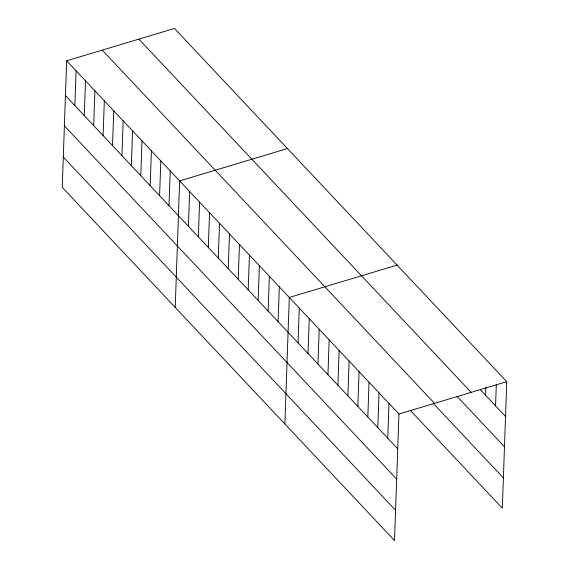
<?xml version="1.0" encoding="UTF-8"?>
<svg xmlns="http://www.w3.org/2000/svg" width="569" height="569" viewBox="0 0 569 569"><rect width="100%" height="100%" fill="white"/><g stroke="black" fill="none" stroke-linecap="round" stroke-linejoin="round"><path stroke-width="0.85" d="M66.665 60.798L62.249 187.322L394.523 540.55L398.947 414.026L66.665 60.798L174.477 28.45L506.751 381.678L502.335 508.202L410.277 410.341M74.866 105.606L76.082 70.805M84.276 115.614L85.492 80.812M93.693 125.621L94.909 90.82M103.11 135.628L104.326 100.827M112.52 145.643L113.736 110.834M121.937 155.65L123.153 120.848M131.354 165.657L132.57 130.856M140.763 175.665L141.98 140.863M150.18 185.672L151.397 150.87M159.597 195.679L160.814 160.878M169.007 205.686L170.223 170.885M175.224 307.416L179.64 180.892L287.452 148.545M188.396 226.291L189.605 191.49M198.361 236.889L199.577 202.087M208.332 247.487L209.541 212.685M218.297 258.084L219.513 223.283M228.269 268.682L229.485 233.88M238.233 279.279L239.449 244.478M248.205 289.877L249.421 255.068M258.17 300.468L259.386 265.666M268.141 311.065L269.357 276.264M278.106 321.663L279.322 286.861M284.877 423.983L289.294 297.459L397.098 265.111M298.042 342.858L299.258 308.057M308.014 353.456L309.23 318.654M317.979 364.053L319.195 329.252M327.95 374.651L329.167 339.849M337.922 385.249L339.131 350.44M347.887 395.839L349.103 361.038M357.858 406.437L359.067 371.635M367.823 417.034L369.039 382.233M377.795 427.632L379.011 392.83M387.759 438.23L388.976 403.428M485.599 395.284L485.876 387.453M495.571 405.882L496.332 384.132M398.947 414.026L506.751 381.678M480.321 389.673L505.535 416.48M138.9 39.126L471.175 392.354M456.985 396.259L504.483 446.75M102.242 50.122L434.524 403.35M433.614 403.755L503.394 477.932M65.449 95.599L397.731 448.827M64.389 125.87L396.671 479.098M63.301 157.051L395.583 510.279"/></g></svg>
